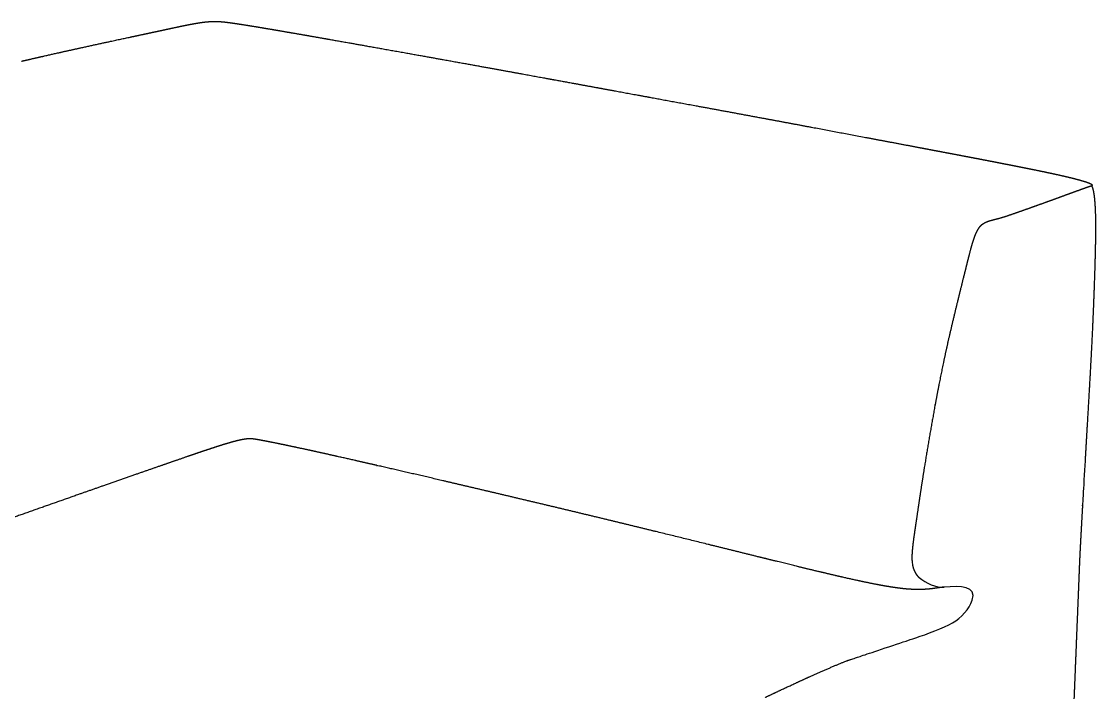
# Model space of a CAD drawing. Header units: millimetres. Extents: x 0 to 2575, y 0 to 3642.
# Drawn here: x 596 to 1274, y 1331 to 1755 of the extents above; entities that cross this region are included whole.
import ezdxf

# ---------------------------------------------------------------- set-up
doc = ezdxf.new("R2010")
doc.units = ezdxf.units.MM
doc.layers.add('4513 Delphi Corner module 85 x 85 cm', color=7, linetype='Continuous', true_color=0x000000)

msp = doc.modelspace()

# ---------------------------------------------------------------- linework, layer by layer
at = {"layer": '4513 Delphi Corner module 85 x 85 cm', "color": 178, "lineweight": -3, "true_color": 0x000000}
msp.add_lwpolyline([(1267.73, 1477.33), (1267.55, 1474.26), (1267.37, 1471.23), (1267.2, 1468.24), (1267.03, 1465.3), (1266.86, 1462.42), (1266.7, 1459.59)], dxfattribs=at)
for points, weights, knots in [([(682.35, 1748.83), (683.33, 1749.04), (684.31, 1749.25), (686.19, 1749.65), (687.13, 1749.86), (690.41, 1750.56), (692.92, 1751.1), (697.12, 1751.99), (699.18, 1752.42), (701.77, 1752.94), (702.36, 1753.05), (703.49, 1753.27), (704.05, 1753.37), (705.12, 1753.57), (705.64, 1753.66), (706.65, 1753.83), (707.14, 1753.91), (707.64, 1753.99)], [4172.5561839, 4173.99700091, 4175.43735115, 4178.20163582, 4179.59275785, 4184.3856325, 4187.99938404, 4193.72993066, 4196.42354198, 4199.37044173, 4200.01101122, 4201.17783547, 4201.71595826, 4202.68124554, 4203.11909128, 4203.88948795, 4204.23095021, 4204.53976355], [2197.757259, 2197.757259, 2197.757259, 2197.757259, 2203.891388, 2203.891388, 2209.54547, 2209.54547, 2222.535382, 2222.535382, 2233.013206, 2233.013206, 2235.973047, 2235.973047, 2238.634789, 2238.634789, 2241.023564, 2241.023564, 2243.162523, 2243.162523, 2243.162523, 2243.162523]), ([(707.64, 1753.99), (708.09, 1754.06), (708.54, 1754.13), (709.43, 1754.26), (709.85, 1754.31), (710.66, 1754.42), (711.05, 1754.47), (712.79, 1754.66), (714.08, 1754.77), (715.45, 1754.82)], [4204.53976355, 4204.81672361, 4205.07455536, 4205.52125218, 4205.71437507, 4206.04214242, 4206.18047577, 4206.70826014, 4206.87638859, 4206.85823861], [2243.162523, 2243.162523, 2243.162523, 2243.162523, 2245.042963, 2245.042963, 2246.733584, 2246.733584, 2248.256914, 2248.256914, 2253.437392, 2253.437392, 2253.437392, 2253.437392]), ([(715.45, 1754.82), (716.16, 1754.85), (716.85, 1754.86), (718.02, 1754.87), (718.51, 1754.87), (718.97, 1754.86)], [4206.85823861, 4206.84884062, 4206.7675215, 4206.58341559, 4206.49323449, 4206.40283786], [2253.437392, 2253.437392, 2253.437392, 2253.437392, 2256.145405, 2256.145405, 2257.957996, 2257.957996, 2257.957996, 2257.957996]), ([(718.97, 1754.86), (719.22, 1754.86), (719.47, 1754.86), (719.98, 1754.85), (720.27, 1754.84), (721.27, 1754.8), (722.08, 1754.73), (723.93, 1754.56), (725.12, 1754.42), (729.1, 1753.91), (732.37, 1753.41), (737.61, 1752.6), (740.15, 1752.19), (745.57, 1751.3), (748.19, 1750.86), (750.43, 1750.49)], [4206.40283786, 4206.35350169, 4206.26309846, 4206.02426314, 4205.86061581, 4205.26490796, 4204.70592697, 4203.36037174, 4202.410077, 4199.10265285, 4196.09825827, 4191.17926739, 4188.7420805, 4183.47597555, 4180.89842704, 4178.67887371], [2257.957996, 2257.957996, 2257.957996, 2257.957996, 2258.938352, 2258.938352, 2260.068639, 2260.068639, 2263.172842, 2263.172842, 2268.471046, 2268.471046, 2282.03823, 2282.03823, 2293.866651, 2293.866651, 2308.512314, 2308.512314, 2308.512314, 2308.512314]), ([(633.18, 1738.22), (641.43, 1740.04), (649.17, 1741.72), (660.9, 1744.24), (664.97, 1745.11), (669.8, 1746.15), (671.01, 1746.4), (673.48, 1746.93), (674.7, 1747.19), (678.01, 1747.9), (680.18, 1748.36), (682.35, 1748.83)], [4102.67450284, 4114.21414426, 4125.06747441, 4141.64379988, 4147.43274417, 4154.35017683, 4156.07936356, 4159.64310465, 4161.40288058, 4166.20375741, 4169.35748523, 4172.5561839], [2105.288752, 2105.288752, 2105.288752, 2105.288752, 2142.767772, 2142.767772, 2166.290358, 2166.290358, 2174.124966, 2174.124966, 2182.425826, 2182.425826, 2197.757259, 2197.757259, 2197.757259, 2197.757259]), ([(750.43, 1750.49), (755.38, 1749.65), (760.21, 1748.82), (767.73, 1747.52), (770.52, 1747.04), (779.53, 1745.47), (785.69, 1744.39), (795.22, 1742.71), (799.21, 1742), (812.32, 1739.68), (821.83, 1737.99), (843.25, 1734.18), (853.18, 1732.4), (862.12, 1730.79)], [4178.67887371, 4173.79169416, 4168.96608468, 4161.43150085, 4158.62688675, 4149.58735998, 4143.39328172, 4133.80467783, 4129.79547801, 4116.63173928, 4107.10017849, 4085.7465614, 4075.89754782, 4067.11682548], [2308.512314, 2308.512314, 2308.512314, 2308.512314, 2337.165274, 2337.165274, 2354.094223, 2354.094223, 2391.638537, 2391.638537, 2412.64441, 2412.64441, 2451.992928, 2451.992928, 2492.8633, 2492.8633, 2492.8633, 2492.8633]), ([(595.75, 1729.79), (598.15, 1730.34), (600.27, 1730.82), (605.65, 1732.05), (609.2, 1732.85), (619.54, 1735.19), (626.34, 1736.71), (633.18, 1738.22)], [4050.73713088, 4054.03400558, 4056.94519706, 4064.37524654, 4069.28986303, 4083.66001656, 4093.15561452, 4102.67450284], [2036.63313, 2036.63313, 2036.63313, 2036.63313, 2046.918705, 2046.918705, 2066.907058, 2066.907058, 2105.288752, 2105.288752, 2105.288752, 2105.288752]), ([(862.12, 1730.79), (871.81, 1729.05), (880.65, 1727.46), (897.4, 1724.43), (905.38, 1722.97), (920.96, 1720.13), (928.57, 1718.74), (942.25, 1716.23), (949.99, 1714.81), (958.62, 1713.22)], [4067.11682548, 4057.64340697, 4049.0855334, 4033.10455876, 4025.61043071, 4011.19508098, 4004.26149204, 3991.94544785, 3985.05821412, 3977.45256906], [2492.8633, 2492.8633, 2492.8633, 2492.8633, 2525.354059, 2525.354059, 2560.816992, 2560.816992, 2602.020096, 2602.020096, 2643.303341, 2643.303341, 2643.303341, 2643.303341]), ([(958.62, 1713.22), (965.96, 1711.88), (974.23, 1710.36), (991.17, 1707.26), (999.87, 1705.66), (1027.1, 1700.66), (1044.84, 1697.39), (1062.82, 1694.05)], [3977.45256906, 3971.00904986, 3963.80774495, 3949.23426382, 3941.8117732, 3918.88702564, 3904.19331022, 3889.50163825], [2643.303341, 2643.303341, 2643.303341, 2643.303341, 2689.198346, 2689.198346, 2727.433366, 2727.433366, 2795.931448, 2795.931448, 2795.931448, 2795.931448]), ([(1062.82, 1694.05), (1079.47, 1690.96), (1096.38, 1687.79), (1129.72, 1681.51), (1146.06, 1678.42), (1162.55, 1675.3)], [3889.50163825, 3875.98495331, 3862.40249902, 3835.89421817, 3823.03124845, 3810.11027469], [2795.931448, 2795.931448, 2795.931448, 2795.931448, 2867.848981, 2867.848981, 2935.283401, 2935.283401, 2935.283401, 2935.283401]), ([(1162.55, 1675.3), (1163.91, 1675.04), (1165.27, 1674.79), (1166.64, 1674.53), (1168, 1674.27), (1169.36, 1674.02), (1170.72, 1673.76), (1172.08, 1673.5), (1173.44, 1673.24), (1174.8, 1672.99), (1176.15, 1672.73), (1177.51, 1672.47), (1178.87, 1672.22), (1180.22, 1671.96), (1181.57, 1671.7), (1182.92, 1671.45), (1184.26, 1671.19), (1185.6, 1670.94), (1186.94, 1670.69), (1188.27, 1670.43), (1189.6, 1670.18), (1190.93, 1669.93), (1191.51, 1669.82), (1192.08, 1669.71), (1192.66, 1669.6), (1193.4, 1669.46), (1194.14, 1669.31), (1194.89, 1669.17), (1196.19, 1668.92), (1197.5, 1668.67), (1198.8, 1668.42), (1200.09, 1668.18), (1201.38, 1667.93), (1202.66, 1667.68), (1203.93, 1667.44), (1205.2, 1667.19), (1206.47, 1666.95), (1207.72, 1666.71), (1208.96, 1666.47), (1210.21, 1666.23), (1211.42, 1665.99), (1212.79, 1665.73), (1216.57, 1664.99), (1218.8, 1664.56), (1223.9, 1663.55), (1226.66, 1663), (1234.9, 1661.35), (1241.43, 1660.02), (1247.12, 1658.79)], [3810.11257896, 3809.04936541, 3807.98615187, 3806.92293832, 3805.86274592, 3804.80255351, 3803.74236111, 3802.68621276, 3801.63006442, 3800.57391607, 3799.52360453, 3798.473293, 3797.42298146, 3796.380301, 3795.33762053, 3794.29494006, 3793.26168628, 3792.2284325, 3791.19517872, 3790.1731485, 3789.15111827, 3788.12908804, 3787.6890098, 3787.24893156, 3786.80885332, 3786.23992295, 3785.67099259, 3785.10206223, 3784.10787453, 3783.11368684, 3782.11949914, 3781.14193292, 3780.16436669, 3779.18680047, 3778.22765767, 3777.26851486, 3776.30937206, 3775.37045622, 3774.43154037, 3773.49262453, 3772.58138505, 3771.55784988, 3768.7329449, 3767.07843485, 3763.30892332, 3761.29243101, 3755.31092547, 3750.65609701, 3746.82055036], [2935.283401, 2935.283401, 2935.283401, 2935.283401, 2936.283401, 2936.283401, 2936.283401, 2937.283401, 2937.283401, 2937.283401, 2938.283401, 2938.283401, 2938.283401, 2939.283401, 2939.283401, 2939.283401, 2940.283401, 2940.283401, 2940.283401, 2941.283401, 2941.283401, 2941.283401, 2942.283401, 2942.283401, 2942.283401, 2943.283401, 2943.283401, 2943.283401, 2944.283401, 2944.283401, 2944.283401, 2945.283401, 2945.283401, 2945.283401, 2946.283401, 2946.283401, 2946.283401, 2947.283401, 2947.283401, 2947.283401, 2948.283401, 2948.283401, 2948.283401, 2953.816529, 2953.816529, 2962.060649, 2962.060649, 2973.025863, 2973.025863, 2996.929886, 2996.929886, 2996.929886, 2996.929886]), ([(1247.71, 1658.66), (1251.48, 1657.84), (1255.61, 1656.9), (1259.45, 1655.95), (1261.45, 1655.46), (1263.66, 1654.88), (1265.69, 1654.29), (1265.88, 1654.24), (1266.06, 1654.19), (1266.38, 1654.09), (1266.53, 1654.05), (1266.67, 1654.01), (1267.4, 1653.79), (1268.17, 1653.55), (1268.91, 1653.29), (1269.4, 1653.12), (1269.9, 1652.94), (1270.39, 1652.73), (1270.51, 1652.69), (1270.62, 1652.64), (1270.73, 1652.59), (1270.91, 1652.51), (1271.09, 1652.41), (1271.26, 1652.32), (1271.42, 1652.23), (1271.58, 1652.13), (1271.71, 1652.03)], [3746.409508, 3743.90028807, 3741.25218088, 3739.04525051, 3737.89871442, 3736.70487907, 3735.77617773, 3735.68838792, 3735.61009002, 3735.46830752, 3735.40308741, 3735.34454082, 3735.03508671, 3734.73912547, 3734.51183256, 3734.35889253, 3734.23113874, 3734.14734313, 3734.127823, 3734.11082365, 3734.09539719, 3734.071469, 3734.05368897, 3734.03058993, 3734.00862198, 3733.98162498, 3733.85781339], [2996.951132, 2996.951132, 2996.951132, 2996.951132, 3011.882087, 3011.882087, 3011.882087, 3019.629944, 3019.629944, 3019.629944, 3020.216437, 3020.216437, 3020.827586, 3020.827586, 3020.827586, 3023.541156, 3023.541156, 3023.541156, 3025.342223, 3025.342223, 3025.342223, 3025.758968, 3025.758968, 3025.758968, 3026.426881, 3026.426881, 3026.426881, 3027.059732, 3027.059732, 3027.059732, 3027.059732]), ([(1271.92, 1650.9), (1271.92, 1650.9), (1271.84, 1650.86), (1271.4, 1650.76), (1270.77, 1650.57)], [3733.35528123, 3733.02077888, 3731.38303505, 3729.71467527, 3728.22890458], [0.744325, 0.744325, 0.744325, 0.744325, 1, 2, 2, 2, 2]), ([(1271.71, 1652.03), (1271.78, 1651.97), (1271.85, 1651.92), (1271.91, 1651.86), (1271.92, 1651.84), (1271.93, 1651.83), (1271.95, 1651.81), (1271.99, 1651.76), (1272.03, 1651.71), (1272.06, 1651.66), (1272.07, 1651.65), (1272.08, 1651.64), (1272.09, 1651.63), (1272.11, 1651.58), (1272.13, 1651.52), (1272.14, 1651.46), (1272.15, 1651.42), (1272.15, 1651.37), (1272.14, 1651.32), (1272.12, 1651.24), (1272.07, 1651.16), (1272.02, 1651.09), (1271.99, 1651.05), (1271.97, 1651.02), (1271.94, 1650.96), (1271.93, 1650.94), (1271.92, 1650.92), (1271.92, 1650.91), (1271.92, 1650.91), (1271.92, 1650.9)], [3733.85781339, 3733.78556278, 3733.70902657, 3733.6249703, 3733.60353849, 3733.58177885, 3733.55971077, 3733.48987236, 3733.41614631, 3733.34275969, 3733.3258562, 3733.30890533, 3733.29201355, 3733.22405958, 3733.15279217, 3733.09057083, 3733.04448954, 3733.00111208, 3732.96886545, 3732.91771978, 3732.90448844, 3732.98233477, 3733.02247127, 3733.07923135, 3733.1940404, 3733.2597738, 3733.32349632, 3733.33407788, 3733.34467719, 3733.35528123], [3027.059732, 3027.059732, 3027.059732, 3027.059732, 3027.436355, 3027.436355, 3027.436355, 3027.533083, 3027.533083, 3027.533083, 3027.840771, 3027.840771, 3027.840771, 3027.91139, 3027.91139, 3027.91139, 3028.201304, 3028.201304, 3028.201304, 3028.415096, 3028.415096, 3028.415096, 3028.750217, 3028.750217, 3028.750217, 3028.937116, 3028.937116, 3029.142348, 3029.142348, 3029.142348, 3029.175587, 3029.175587, 3029.175587, 3029.175587]), ([(1271.92, 1650.9), (1271.92, 1650.88), (1271.92, 1650.85), (1271.95, 1650.77), (1271.98, 1650.71), (1272.07, 1650.53), (1272.15, 1650.36), (1272.21, 1650.23), (1272.31, 1649.98), (1272.41, 1649.71), (1272.56, 1649.22), (1272.62, 1648.98), (1272.79, 1648.33), (1272.89, 1647.89), (1272.97, 1647.47)], [3733.35528123, 3733.43120898, 3733.50935115, 3733.67097153, 3733.73577831, 3733.89505784, 3733.99183351, 3734.06585047, 3734.2027162, 3734.34099023, 3734.58660715, 3734.70450163, 3735.02749303, 3735.24208521, 3735.4503732], [3029.175587, 3029.175587, 3029.175587, 3029.175587, 3029.422821, 3029.422821, 3029.754962, 3029.754962, 3030.301572, 3030.301572, 3030.301572, 3031.291872, 3031.291872, 3032.17388, 3032.17388, 3033.749075, 3033.749075, 3033.749075, 3033.749075]), ([(1272.97, 1647.47), (1273.16, 1646.53), (1273.31, 1645.58), (1273.55, 1643.74), (1273.65, 1642.84), (1273.89, 1640.16), (1274.01, 1638.29), (1274.26, 1632.99), (1274.32, 1629.29), (1274.33, 1625.8)], [3735.4503732, 3735.90753151, 3736.36888496, 3737.23397699, 3737.65249467, 3738.88214117, 3739.72179436, 3742.06781442, 3743.66629214, 3745.15578658], [3033.749075, 3033.749075, 3033.749075, 3033.749075, 3037.224067, 3037.224067, 3040.451443, 3040.451443, 3046.947627, 3046.947627, 3059.416404, 3059.416404, 3059.416404, 3059.416404]), ([(1211.49, 1629.81), (1210.44, 1629.54), (1208.38, 1629.04), (1205.93, 1628.27), (1204.09, 1627.4), (1202.79, 1626.57), (1201.87, 1625.96), (1201.12, 1625.1), (1200.76, 1624.62)], [3639.17456167, 3638.04938304, 3636.03881159, 3634.00329215, 3632.58843172, 3631.61579851, 3630.71341197, 3630.14647509, 3629.86862594], [10, 10, 10, 10, 10.25, 10.5, 10.625, 10.75, 10.875, 11, 11, 11, 11]), ([(1200.6, 1624.4), (1200.41, 1624.15), (1200.19, 1623.83), (1199.83, 1623.26), (1199.65, 1622.94), (1199.07, 1621.88), (1198.71, 1621.11), (1197.81, 1618.93), (1197.29, 1617.42), (1196.82, 1615.93), (1196.15, 1613.77), (1195.52, 1611.46), (1194.19, 1606.4), (1193.45, 1603.45), (1192.74, 1600.58)], [3629.66722901, 3629.47710801, 3629.2870997, 3628.9732758, 3628.81266417, 3628.3306472, 3628.03780916, 3627.32283607, 3626.94691366, 3626.64097743, 3626.19926359, 3625.86360374, 3625.29937913, 3625.09118791, 3624.95833433], [11.263914, 11.263914, 11.263914, 11.263914, 12.430689, 12.430689, 13.82433, 13.82433, 16.886365, 16.886365, 22.284753, 22.284753, 22.284753, 30.108094, 30.108094, 39.929669, 39.929669, 39.929669, 39.929669]), ([(1274.33, 1625.8), (1274.34, 1622.3), (1274.29, 1618.53), (1274.17, 1611.28), (1274.07, 1607.14), (1273.84, 1598.68), (1273.7, 1594.33), (1273.37, 1584.83), (1273.21, 1580.61), (1273.06, 1576.85)], [3745.15578658, 3746.6480942, 3748.25127548, 3751.31755854, 3753.06488056, 3756.60988342, 3758.42878212, 3762.37910057, 3764.12229095, 3765.66796565], [3059.416404, 3059.416404, 3059.416404, 3059.416404, 3074.62299, 3074.62299, 3090.543973, 3090.543973, 3103.99506, 3103.99506, 3117.023202, 3117.023202, 3117.023202, 3117.023202]), ([(1192.74, 1600.58), (1191.87, 1597.11), (1190.95, 1593.44), (1189.11, 1586.02), (1188.11, 1581.96), (1187.15, 1578.01), (1185.2, 1570.05), (1183.15, 1561.49), (1181.32, 1553.48)], [3624.95833433, 3624.79779337, 3624.73127334, 3624.7024703, 3624.75370157, 3624.84738486, 3625.03612147, 3625.42286941, 3625.94787268], [39.929669, 39.929669, 39.929669, 39.929669, 51.860404, 51.860404, 65.371725, 65.371725, 65.371725, 92.87566, 92.87566, 92.87566, 92.87566]), ([(1273.06, 1576.85), (1272.77, 1569.64), (1272.45, 1562.31), (1271.78, 1548.37), (1271.44, 1541.86), (1271.08, 1535.35)], [3765.66796565, 3768.63123154, 3771.59661328, 3777.17749536, 3779.7649967, 3782.38619707], [3117.023202, 3117.023202, 3117.023202, 3117.023202, 3143.260385, 3143.260385, 3166.107613, 3166.107613, 3166.107613, 3166.107613]), ([(1181.32, 1553.48), (1179.69, 1546.3), (1178.18, 1539.33), (1175.4, 1525.56), (1174.21, 1519.28), (1173, 1512.71)], [3625.94787268, 3626.41881826, 3627.0153551, 3628.4991403, 3629.30246749, 3630.20712638], [92.87566, 92.87566, 92.87566, 92.87566, 116.673336, 116.673336, 138.31679, 138.31679, 138.31679, 138.31679]), ([(1268.84, 1496.39), (1268.63, 1492.82), (1268.44, 1489.61), (1268.22, 1485.7), (1268.15, 1484.64), (1268.03, 1482.54), (1267.97, 1481.49), (1267.88, 1479.93), (1267.85, 1479.41), (1267.8, 1478.63), (1267.79, 1478.37), (1267.77, 1477.98), (1267.76, 1477.85), (1267.75, 1477.66), (1267.74, 1477.59), (1267.74, 1477.5), (1267.74, 1477.46), (1267.73, 1477.4), (1267.73, 1477.37), (1267.73, 1477.33)], [3798.31785476, 3799.79355648, 3801.12308943, 3802.74371539, 3803.18170229, 3804.05401756, 3804.48834651, 3805.1376495, 3805.35266319, 3805.6751611, 3805.78265665, 3805.94389397, 3805.99763878, 3806.07825457, 3806.10512635, 3806.14543391, 3806.15886991, 3806.18574238, 3806.19769942, 3806.21113211], [3212.615889, 3212.615889, 3212.615889, 3212.615889, 3223.515276, 3223.515276, 3227.552008, 3227.552008, 3231.555649, 3231.555649, 3233.538002, 3233.538002, 3234.529178, 3234.529178, 3235.024767, 3235.024767, 3235.272563, 3235.272563, 3235.396464, 3235.396464, 3235.52037, 3235.52037, 3235.52037, 3235.52037]), ([(727.14, 1488.61), (724.89, 1487.97), (722.37, 1487.18), (720.07, 1486.45), (717.11, 1485.5), (714.02, 1484.48), (711, 1483.47)], [4018.38329557, 4015.23276708, 4011.81975591, 4008.76356038, 4004.82497986, 4000.79803269, 3996.94004211], [688.568348, 688.568348, 688.568348, 688.568348, 701.490783, 701.490783, 701.490783, 717.726955, 717.726955, 717.726955, 717.726955]), ([(735.98, 1490.74), (735.34, 1490.63), (734.68, 1490.5), (733.51, 1490.25), (732.94, 1490.13), (732.35, 1489.99), (730.62, 1489.58), (728.87, 1489.11), (727.14, 1488.61)], [4030.98031476, 4030.07220144, 4029.12241123, 4027.44716253, 4026.63843054, 4025.78384049, 4023.31495499, 4020.8151069, 4018.38329557], [672.083757, 672.083757, 672.083757, 672.083757, 675.775439, 675.775439, 678.849938, 678.849938, 678.849938, 688.568348, 688.568348, 688.568348, 688.568348]), ([(740.14, 1491.14), (739.76, 1491.13), (739.42, 1491.13), (738.87, 1491.1), (738.61, 1491.08), (738.37, 1491.06), (737.95, 1491.03), (737.51, 1490.97), (736.73, 1490.86), (736.36, 1490.8), (735.98, 1490.74)], [4036.26854734, 4036.06517449, 4035.72151786, 4035.06748982, 4034.70507641, 4034.37190463, 4033.79437728, 4033.15072172, 4032.03416691, 4031.50678734, 4030.98031476], [664.841584, 664.841584, 664.841584, 664.841584, 666.352129, 666.352129, 667.686012, 667.686012, 667.686012, 669.989519, 669.989519, 672.083757, 672.083757, 672.083757, 672.083757]), ([(748.47, 1489.95), (747.61, 1490.12), (746.65, 1490.29), (745.24, 1490.54), (744.7, 1490.63), (743.68, 1490.8), (743.07, 1490.89), (742.51, 1490.96), (742.46, 1490.97), (742.4, 1490.98), (742.34, 1490.99), (741.88, 1491.05), (741.49, 1491.09), (740.97, 1491.12), (740.84, 1491.13), (740.54, 1491.13), (740.35, 1491.14), (740.14, 1491.14)], [4034.02112402, 4034.70309194, 4035.4366505, 4036.39095615, 4036.73422953, 4037.27966045, 4037.55795806, 4037.63367613, 4037.64145624, 4037.64725179, 4037.65067609, 4037.67815559, 4037.55291079, 4037.08889175, 4036.94618408, 4036.60993647, 4036.38300536, 4036.26854734], [653.088164, 653.088164, 653.088164, 653.088164, 657.129023, 657.129023, 659.360835, 659.360835, 661.511861, 661.511861, 661.511861, 661.726216, 661.726216, 661.726216, 663.389587, 663.389587, 664.031941, 664.031941, 664.841584, 664.841584, 664.841584, 664.841584]), ([(785.03, 1482.29), (781.22, 1483.13), (777.62, 1483.92), (770.07, 1485.55), (766.03, 1486.41), (762.07, 1487.24), (759.88, 1487.69), (757.57, 1488.17), (753.2, 1489.04), (750.69, 1489.54), (748.47, 1489.95)], [4000.72347561, 4004.29372563, 4007.66865699, 4014.72690031, 4018.49863471, 4022.12053274, 4024.13358236, 4026.23248809, 4030.0898093, 4032.2627599, 4034.02112402], [595.629372, 595.629372, 595.629372, 595.629372, 611.953327, 611.953327, 631.966844, 631.966844, 631.966844, 642.674777, 642.674777, 653.088164, 653.088164, 653.088164, 653.088164]), ([(711, 1483.47), (708.53, 1482.63), (706.07, 1481.8), (701.68, 1480.3), (699.49, 1479.55), (692.65, 1477.19), (688, 1475.58), (683.15, 1473.89)], [3996.94004211, 3993.77139422, 3990.66861131, 3985.13468477, 3982.37391207, 3973.76510932, 3967.91448702, 3961.76551434], [717.726955, 717.726955, 717.726955, 717.726955, 732.541698, 732.541698, 744.597066, 744.597066, 766.637425, 766.637425, 766.637425, 766.637425]), ([(862.02, 1464.65), (847.72, 1467.99), (833.93, 1471.18), (820.66, 1474.23), (820.01, 1474.38), (819.35, 1474.53), (818.7, 1474.68), (812.7, 1476.05), (806.65, 1477.43), (795.44, 1479.97), (790.27, 1481.13), (785.03, 1482.29)], [3930.57154558, 3943.35406829, 3955.77207918, 3967.84124594, 3968.43561787, 3969.03006477, 3969.62458982, 3975.10891979, 3980.66766983, 3991.02670822, 3995.83239555, 4000.72347561], [476.294755, 476.294755, 476.294755, 476.294755, 539.842416, 539.842416, 539.842416, 542.876673, 542.876673, 542.876673, 571.581888, 571.581888, 595.629372, 595.629372, 595.629372, 595.629372]), ([(1166.15, 1472.99), (1165.12, 1466.51), (1164.08, 1459.78), (1163.11, 1453.32), (1162.26, 1447.65), (1161.35, 1441.5), (1160.53, 1435.9)], [3636.47137631, 3637.63151376, 3638.91009913, 3640.29826749, 3641.51768145, 3642.97178701, 3644.61744433], [182.575493, 182.575493, 182.575493, 182.575493, 204.568748, 204.568748, 204.568748, 224.222963, 224.222963, 224.222963, 224.222963]), ([(964.62, 1440.3), (947, 1444.55), (929.57, 1448.72), (912.34, 1452.8), (895.48, 1456.8), (878.71, 1460.75), (862.02, 1464.65)], [3841.26590939, 3856.32817336, 3871.32530624, 3886.26974162, 3900.99673524, 3915.76074044, 3930.57154558], [323.675526, 323.675526, 323.675526, 323.675526, 400.599137, 400.599137, 400.599137, 476.294755, 476.294755, 476.294755, 476.294755]), ([(631.75, 1455.93), (620.54, 1451.99), (609.41, 1448.06), (585.83, 1439.73), (573.33, 1435.3), (560.86, 1430.88)], [3896.47443529, 3882.28978495, 3868.20602435, 3838.53041617, 3822.89618947, 3807.35193195], [856.112249, 856.112249, 856.112249, 856.112249, 912.800289, 912.800289, 976.589308, 976.589308, 976.589308, 976.589308]), ([(1062.41, 1416.28), (1046.22, 1420.29), (1030.19, 1424.26), (997.51, 1432.31), (980.95, 1436.35), (964.62, 1440.3)], [3759.8674331, 3773.07729522, 3786.2627042, 3813.46097667, 3827.40951939, 3841.26590939], [184.346419, 184.346419, 184.346419, 184.346419, 251.769837, 251.769837, 323.675526, 323.675526, 323.675526, 323.675526]), ([(1160.53, 1435.9), (1160.17, 1433.47), (1159.81, 1431.03), (1159.19, 1426.56), (1158.92, 1424.45), (1158.71, 1422.4), (1158.53, 1420.63), (1158.39, 1418.84), (1158.32, 1415.61), (1158.35, 1414.12), (1158.52, 1412.69)], [3644.61744433, 3645.32966079, 3646.11307286, 3647.70964318, 3648.52831424, 3649.41029863, 3650.17416292, 3651.0141119, 3652.69005134, 3653.5371278, 3654.43493675], [224.222963, 224.222963, 224.222963, 224.222963, 232.546465, 232.546465, 239.794714, 239.794714, 239.794714, 246.090323, 246.090323, 251.54383, 251.54383, 251.54383, 251.54383]), ([(1265.14, 1431.78), (1264.99, 1429.2), (1264.86, 1426.74), (1264.61, 1421.99), (1264.49, 1419.64), (1264.38, 1417.32)], [3824.84104371, 3825.88899247, 3826.89263662, 3828.83112396, 3829.79674809, 3830.75530157], [3275.164558, 3275.164558, 3275.164558, 3275.164558, 3283.876261, 3283.876261, 3292.732478, 3292.732478, 3292.732478, 3292.732478]), ([(1146.84, 1397.21), (1145.1, 1397.47), (1143.3, 1397.77), (1139.72, 1398.39), (1137.78, 1398.75), (1131.83, 1399.9), (1127.38, 1400.83), (1118.61, 1402.74), (1113.94, 1403.8), (1106.49, 1405.53), (1104.02, 1406.12), (1094.87, 1408.29), (1087.06, 1410.19), (1073.08, 1413.63), (1067.73, 1414.96), (1062.41, 1416.28)], [3695.44091559, 3696.4351418, 3697.57093393, 3699.92984677, 3701.26809426, 3705.47607965, 3708.77509597, 3715.38709098, 3718.97709403, 3724.74700346, 3726.68207253, 3733.84925018, 3740.03945269, 3751.23057589, 3755.54577002, 3759.8674331], [70.650914, 70.650914, 70.650914, 70.650914, 76.437099, 76.437099, 82.968153, 82.968153, 97.724934, 97.724934, 115.231251, 115.231251, 126.050323, 126.050323, 161.890405, 161.890405, 184.346419, 184.346419, 184.346419, 184.346419]), ([(1158.52, 1412.69), (1158.67, 1411.44), (1158.93, 1410.23), (1159.52, 1408.44), (1159.77, 1407.82), (1160.23, 1406.89), (1160.42, 1406.56), (1160.61, 1406.24), (1160.93, 1405.71), (1161.29, 1405.22), (1162.04, 1404.31), (1162.46, 1403.89), (1162.88, 1403.53), (1162.9, 1403.51), (1162.93, 1403.48), (1162.99, 1403.43)], [1, 3655.22759104, 3656.06154066, 3657.4809405, 3658.01628382, 3658.90615539, 3659.24380687, 3659.58976391, 3660.16529613, 3660.75755349, 3662.00235918, 3662.66440755, 3663.33738221, 3663.38254876, 3663.42959598, 1], [251.54383, 251.54383, 251.54383, 251.54383, 256.340416, 256.340416, 259.100982, 259.100982, 260.734697, 260.734697, 260.734697, 263.46854, 263.46854, 266.270554, 266.270554, 266.270554, 268.54042, 268.54042, 268.54042, 268.54042]), ([(1264.38, 1417.32), (1264.31, 1415.85), (1264.25, 1414.37), (1264.12, 1411.37), (1264.06, 1409.9), (1264.01, 1408.45)], [3830.75530157, 3831.36189362, 3831.98112183, 3833.22864504, 3833.83841799, 3834.4377331], [3292.732478, 3292.732478, 3292.732478, 3292.732478, 3298.178456, 3298.178456, 3303.55211, 3303.55211, 3303.55211, 3303.55211]), ([(1164.55, 1395.92), (1163.84, 1395.9), (1163.12, 1395.89), (1161.62, 1395.89), (1160.86, 1395.9), (1159.94, 1395.93), (1159.78, 1395.94), (1158.37, 1395.99), (1157.12, 1396.06), (1154.45, 1396.27), (1153.01, 1396.42), (1150.01, 1396.76), (1148.39, 1396.98), (1146.84, 1397.21)], [3690.3657206, 3690.187265, 3690.08100576, 3690.00355965, 3690.0370618, 3690.14787145, 3690.16882621, 3690.38052114, 3690.71880713, 3691.63043099, 3692.2521917, 3693.68814182, 3694.55978702, 3695.44091559], [50.163385, 50.163385, 50.163385, 50.163385, 52.661601, 52.661601, 55.228895, 55.228895, 55.746389, 55.746389, 59.953421, 59.953421, 64.89965, 64.89965, 70.650914, 70.650914, 70.650914, 70.650914]), ([(1177.52, 1397.31), (1176.96, 1397.25), (1176.24, 1397.15), (1174.66, 1396.93), (1173.74, 1396.79), (1171.72, 1396.51), (1170.57, 1396.36), (1167.86, 1396.09), (1166.29, 1395.98), (1164.55, 1395.92)], [3704.15018328, 3702.68719654, 3701.25609622, 3698.58291615, 3697.26656809, 3694.8378816, 3693.67657388, 3691.6158972, 3690.8055962, 3690.3657206], [28.583107, 28.583107, 28.583107, 28.583107, 33.601592, 33.601592, 38.720777, 38.720777, 44.042027, 44.042027, 50.163385, 50.163385, 50.163385, 50.163385])]:
    msp.add_rational_spline(points, weights, degree=3, knots=knots, dxfattribs=at)
for points, weights, degree in [([(1247.12, 1658.79), (1247.32, 1658.74), (1247.51, 1658.7), (1247.71, 1658.66)], [3746.82055036, 3746.66612075, 3746.51299407, 3746.36118424], 3), ([(1270.77, 1650.57), (1270.15, 1650.38), (1268.37, 1649.77), (1266.05, 1648.93), (1264.88, 1648.51)], [3728.22890458, 3726.74313389, 3723.45736237, 3719.85958676, 3718.06181198], 3), ([(1248.79, 1642.66), (1245.4, 1641.43), (1241.49, 1640.01), (1237.32, 1638.52)], [3693.43995785, 3688.30595873, 3682.39301577, 3676.10874519], 3), ([(1257.62, 1645.87), (1255.02, 1644.92), (1252.16, 1643.88), (1248.79, 1642.66)], [3706.90208862, 3702.92901225, 3698.57395697, 3693.43995785], 3), ([(1264.88, 1648.51), (1262.55, 1647.67), (1260.21, 1646.81), (1257.62, 1645.87)], [3718.06181198, 3714.46626243, 3710.87516498, 3706.90208862], 3), ([(1237.32, 1638.52), (1233.14, 1637.02), (1228.71, 1635.44), (1224.34, 1633.91)], [3676.10874519, 3669.82447461, 3663.16887641, 3656.6315768], 3), ([(1224.34, 1633.91), (1222.15, 1633.14), (1217.8, 1631.64), (1213.57, 1630.35), (1211.49, 1629.81)], [3656.6315768, 3653.362927, 3646.88477669, 3641.42491893, 3639.17456167], 3), ([(1200.76, 1624.62), (1200.63, 1624.45), (1200.6, 1624.4)], [1, 3629.69909823, 1], 2), ([(1271.08, 1535.35), (1270.36, 1522.29), (1269.6, 1509.31), (1268.84, 1496.39)], [3782.38619707, 3787.64847832, 3792.98377751, 3798.31785476], 3), ([(1173, 1512.71), (1170.58, 1499.54), (1168.26, 1486.13), (1166.15, 1472.99)], [3630.20712638, 3632.02265815, 3634.12005644, 3636.47137631], 3), ([(1172.97, 1512.7), (1172.97, 1512.71), (1172.97, 1512.72), (1172.97, 1512.73)], [3630.33169351, 3630.32995552, 3630.32821778, 3630.3264803], 3), ([(683.15, 1473.89), (666.88, 1468.24), (648.17, 1461.7), (631.75, 1455.93)], [3961.76551434, 3941.29507622, 3917.43205342, 3896.47443529], 3), ([(1266.7, 1459.59), (1266.16, 1450.11), (1265.63, 1440.83), (1265.14, 1431.78)], [1, 3817.39989827, 3821.16161669, 3824.84104371], 3), ([(1264.01, 1408.45), (1263.85, 1404.48), (1263.68, 1400.42), (1263.52, 1396.27)], [3834.4377331, 3836.075791, 3837.75549059, 3839.47652576], 3), ([(1178.66, 1397.43), (1178.23, 1397.39), (1177.9, 1397.36), (1177.52, 1397.31)], [1, 3706.13523666, 3705.11767458, 1], 3), ([(1263.52, 1396.27), (1263.28, 1390.41), (1263.05, 1384.71), (1262.83, 1379.16)], [3839.47652576, 3841.90637468, 3844.27305561, 3846.57657165], 3), ([(1262.83, 1379.16), (1262.56, 1372.67), (1262.27, 1365.38), (1261.96, 1357.7)], [3846.57657165, 3849.28058462, 3852.31878039, 3855.52406756], 3), ([(1261.96, 1357.7), (1261.65, 1350.03), (1261.33, 1341.98), (1261, 1333.95)], [3855.52406756, 3858.72935473, 3862.1017333, 3865.47411187], 3), ([(1261, 1333.95), (1260.68, 1325.92), (1260.36, 1317.91), (1260.06, 1310.57)], [3865.47411187, 3868.84649045, 3872.21886902, 3875.3183722], 3)]:
    msp.add_rational_spline(points, weights, degree=degree, dxfattribs=at)
msp.add_open_spline([(1162.99, 1403.43), (1167.15, 1399.88), (1173.45, 1396.99), (1178.66, 1397.43)], degree=3, dxfattribs=at)
at = {"layer": '4513 Delphi Corner module 85 x 85 cm'}
for points in [[(1196.45, 1389.13), (1199.31, 1398.22), (1189.11, 1398.3), (1178.66, 1397.43)], [(1184.06, 1374.94), (1189.23, 1377.95), (1194.72, 1383.62), (1196.45, 1389.13)], [(1160.87, 1365.46), (1167.35, 1367.58), (1178.22, 1371.55), (1184.06, 1374.94)]]:
    msp.add_open_spline(points, degree=3, dxfattribs=at)
msp.add_rational_spline([(1116.93, 1350.77), (1128.43, 1355.33), (1149.09, 1361.62), (1160.87, 1365.46)], [3609.6600553, 1, 1, 1], degree=3, dxfattribs=at)
msp.add_rational_spline([(1065.53, 1327.69), (1070.38, 1330), (1075.23, 1332.29), (1084.57, 1336.65), (1089.06, 1338.72), (1093.57, 1340.75), (1101.21, 1344.21), (1109.38, 1347.77), (1116.93, 1350.77)], [3538.49407351, 3545.02737491, 3551.59837958, 3564.34259148, 3570.51981408, 3576.75518872, 3587.38042838, 3598.85328079, 3609.6600553], degree=3, knots=[335.083022, 335.083022, 335.083022, 335.083022, 362.076425, 362.076425, 387.053262, 387.053262, 387.053262, 431.296243, 431.296243, 431.296243, 431.296243], dxfattribs=at)

doc.saveas('drawing.dxf')
